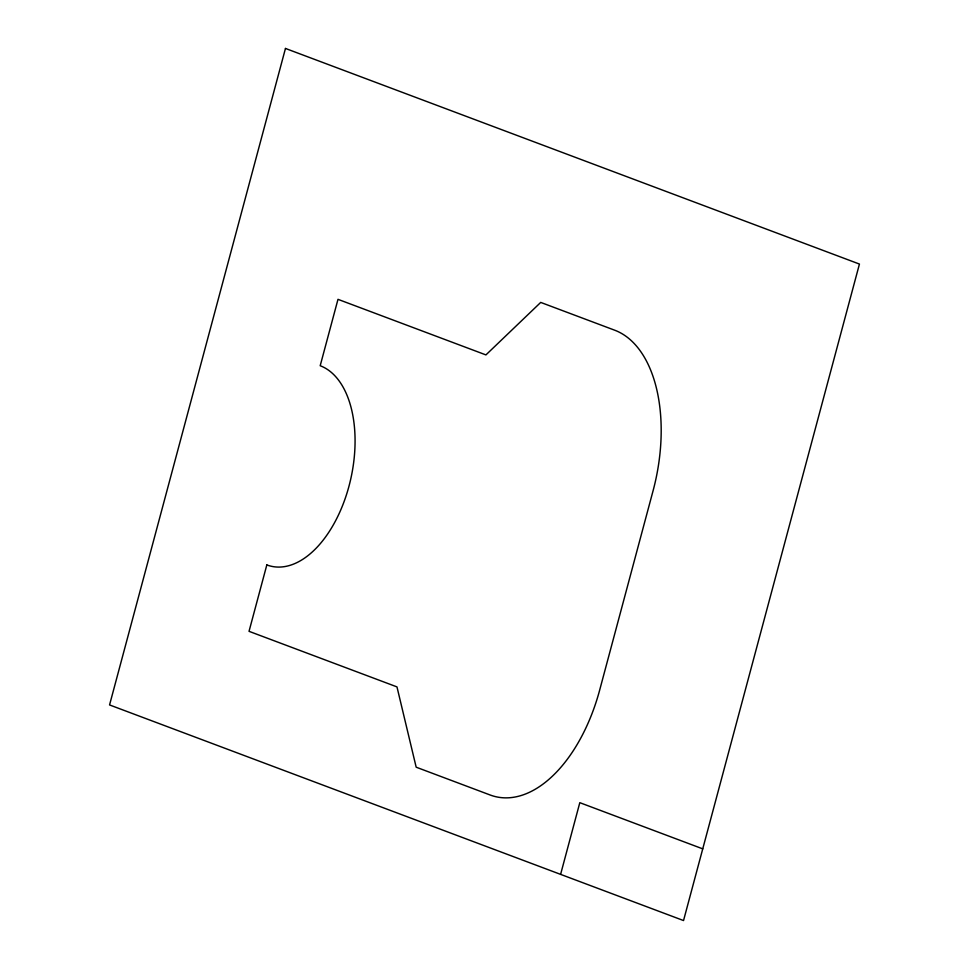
<?xml version="1.0" encoding="UTF-8"?>
<svg xmlns="http://www.w3.org/2000/svg" width="969" height="969" viewBox="0 0 969 969"><rect width="100%" height="100%" fill="white"/><g stroke="black" fill="none" stroke-linecap="round" stroke-linejoin="round"><path stroke-width="1.45" d="M560.603 874.365L579.813 802.671L702.743 848.856M285.467 48.45L109.558 704.935L683.533 920.55L859.442 264.065L285.467 48.45M266.826 564.927L249.033 631.328L396.975 686.9L416.173 767.194L490.144 794.992A137.804 78.465 -77.7 0 0 599.702 689.976L653.07 490.786A137.804 78.465 -77.7 0 0 614.685 330.199L540.714 302.413L485.929 354.908L337.987 299.336L320.194 365.737A103.356 58.843 -77.7 0 1 348.985 486.172A103.356 58.843 -77.7 0 1 266.826 564.927"/></g></svg>
